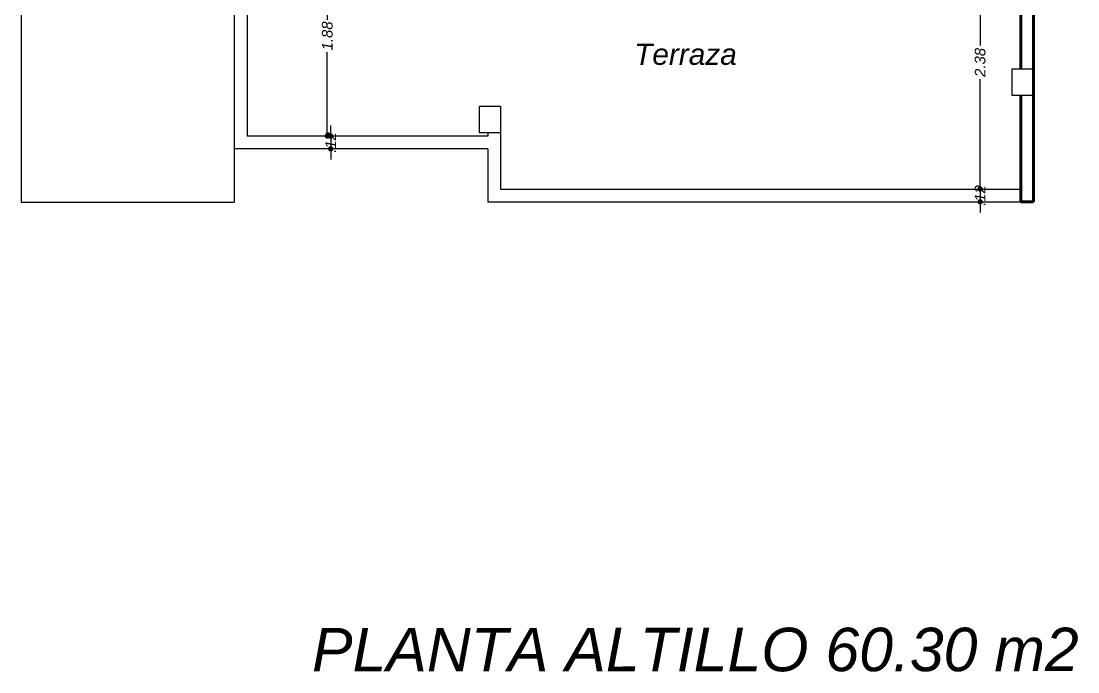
# Model space of a CAD drawing. Header units: metres. Extents: x 539 to 782, y 164 to 633.
# Drawn here: x 731.24 to 741.16, y 352.66 to 358.77 of the extents above; entities that cross this region are included whole.
import ezdxf

# ---------------------------------------------------------------- set-up
doc = ezdxf.new("R2010")
doc.units = ezdxf.units.M
doc.header["$PDMODE"] = 35
doc.linetypes.add('DASHDOTX2', pattern=[50.8, 25.4, -12.7, 0, -12.7])
for name, color, linetype in [('COLUMNAS', 6, 'Continuous'), ('lincorte', 116, 'Continuous'), ('PISOS', 251, 'Continuous'), ('TEXTO', 134, 'Continuous')]:
    doc.layers.add(name, color=color, linetype=linetype)
for name, color, linetype, lineweight in [('cota', 1, 'Continuous', 15), ('MURO', 4, 'Continuous', 60), ('ventanas', 2, 'Continuous', 25)]:
    doc.layers.add(name, color=color, linetype=linetype, lineweight=lineweight)
doc.styles.add('ARIAL', font='ariali.ttf')
doc.styles.add('STYLE1', font='ariali.ttf')
doc.dimstyles.new('C_50', dxfattribs={"dimscale": 0.5, "dimtxt": 0.2, "dimasz": 0.1, "dimexe": 0.1, "dimexo": 0.1, "dimgap": 0.05, "dimtad": 0, "dimzin": 4, "dimdsep": 46, "dimtxsty": 'ARIAL', "dimblk": 'DOT', "dimcen": 0.09, "dimse1": 1, "dimse2": 1, "dimclrd": 1, "dimclre": 1, "dimclrt": 2, "dimadec": 0, "dimazin": 0, "dimtfac": 1, "dimtix": 1, "dimtmove": 2, "dimatfit": 3, "dimfxl": 1, "dimtolj": 1, "dimtzin": 0, "dimarcsym": 0})

# ---------------------------------------------------------------- blocks, each defined once
blk = doc.blocks.new('_Dot')
at = {"color": 0, "linetype": 'ByBlock', "lineweight": -2}
blk.add_line((-0.5, 0), (-1, 0), dxfattribs=at)
at = {"color": 0, "linetype": 'ByBlock', "const_width": 0.5}
blk.add_lwpolyline([(-0.25, 0, 1), (0.25, 0, 1)], format="xyb", close=True, dxfattribs=at)
blk = doc.blocks.new('*D169')
at = {"layer": 'Defpoints', "color": 0, "transparency": 16777216}
for p in [(736.242, 359.574), (740.742, 359.2922), (740.742, 357.0762)]:
    blk.add_point(p, dxfattribs=at)
at = {"layer": 'ventanas', "color": 1, "lineweight": -2, "transparency": 16777216}
for p, q in [((736.292, 359.2922), (738.3336, 359.2922)), ((740.692, 359.2922), (738.6504, 359.2922))]:
    blk.add_line(p, q, dxfattribs=at)
at = {"layer": 'ventanas', "color": 1, "lineweight": -2, "transparency": 16777216, "xscale": 0.05, "yscale": 0.05, "zscale": 0.05, "rotation": 180}
blk.add_blockref('_Dot', (736.242, 359.2922), dxfattribs=at)
at = {"layer": 'ventanas', "color": 1, "lineweight": -2, "transparency": 16777216, "xscale": 0.05, "yscale": 0.05, "zscale": 0.05}
blk.add_blockref('_Dot', (740.742, 359.2922), dxfattribs=at)
at = {"layer": 'ventanas', "color": 2, "transparency": 16777216, "insert": (738.492, 359.2922), "char_height": 0.1, "attachment_point": 5, "style": 'ARIAL'}
blk.add_mtext('\\A1;4.50', dxfattribs=at)
blk = doc.blocks.new('*D180')
at = {"layer": 'cota', "color": 1, "lineweight": -2, "transparency": 16777216}
for p, q in [((734.1149, 359.524), (734.1149, 358.7852)), ((734.1149, 357.744), (734.1149, 358.4828))]:
    blk.add_line(p, q, dxfattribs=at)
at = {"layer": 'Defpoints', "color": 0, "transparency": 16777216}
for p in [(733.362, 359.574), (733.362, 357.694), (734.1149, 357.694)]:
    blk.add_point(p, dxfattribs=at)
at = {"layer": 'cota', "color": 1, "lineweight": -2, "transparency": 16777216, "xscale": 0.05, "yscale": 0.05, "zscale": 0.05}
for p, rotation in [((734.1149, 359.574), 90), ((734.1149, 357.694), 270)]:
    blk.add_blockref('_Dot', p, dxfattribs=dict(at, rotation=rotation))
at = {"layer": 'cota', "color": 2, "transparency": 16777216, "insert": (734.1149, 358.634), "char_height": 0.1, "attachment_point": 5, "rotation": 90, "style": 'ARIAL'}
blk.add_mtext('\\A1;1.88', dxfattribs=at)
blk = doc.blocks.new('*D181')
at = {"layer": 'Defpoints', "color": 0, "transparency": 16777216}
for p in [(733.362, 357.694), (734.1469, 357.574), (734.1929, 357.574)]:
    blk.add_point(p, dxfattribs=at)
at = {"layer": 'MURO', "color": 1, "lineweight": -2, "transparency": 16777216}
for p, q in [((734.1469, 357.744), (734.1469, 357.794)), ((734.1469, 357.694), (734.1469, 357.574)), ((734.1469, 357.524), (734.1469, 357.474))]:
    blk.add_line(p, q, dxfattribs=at)
at = {"layer": 'MURO', "color": 1, "lineweight": -2, "transparency": 16777216, "xscale": 0.05, "yscale": 0.05, "zscale": 0.05}
for p, rotation in [((734.1469, 357.694), 270), ((734.1469, 357.574), 90)]:
    blk.add_blockref('_Dot', p, dxfattribs=dict(at, rotation=rotation))
at = {"layer": 'MURO', "color": 2, "transparency": 16777216, "insert": (734.1469, 357.634), "char_height": 0.1, "attachment_point": 5, "rotation": 90, "style": 'ARIAL'}
blk.add_mtext('\\A1;.12', dxfattribs=at)
blk = doc.blocks.new('*D348')
at = {"layer": 'cota', "color": 1, "lineweight": -2, "transparency": 16777216}
for p, q in [((740.2416, 359.524), (740.2416, 358.5426)), ((740.2416, 357.2462), (740.2416, 358.2277))]:
    blk.add_line(p, q, dxfattribs=at)
at = {"layer": 'Defpoints', "color": 0, "transparency": 16777216}
for p in [(740.2416, 359.574), (740.2416, 357.1962), (740.2416, 357.1962)]:
    blk.add_point(p, dxfattribs=at)
at = {"layer": 'cota', "color": 1, "lineweight": -2, "transparency": 16777216, "xscale": 0.05, "yscale": 0.05, "zscale": 0.05}
for p, rotation in [((740.2416, 359.574), 90), ((740.2416, 357.1962), 270)]:
    blk.add_blockref('_Dot', p, dxfattribs=dict(at, rotation=rotation))
at = {"layer": 'cota', "color": 2, "transparency": 16777216, "insert": (740.2416, 358.3851), "char_height": 0.1, "attachment_point": 5, "rotation": 90, "style": 'ARIAL'}
blk.add_mtext('\\A1;2.38', dxfattribs=at)
blk = doc.blocks.new('*D349')
at = {"layer": 'cota', "color": 1, "lineweight": -2, "transparency": 16777216}
for p, q in [((740.2416, 357.2462), (740.2416, 357.2962)), ((740.2416, 357.1962), (740.2416, 357.0762)), ((740.2416, 357.0262), (740.2416, 356.9762))]:
    blk.add_line(p, q, dxfattribs=at)
at = {"layer": 'Defpoints', "color": 0, "transparency": 16777216}
for p in [(740.2416, 357.1962), (740.2416, 357.0762), (740.2416, 357.0762)]:
    blk.add_point(p, dxfattribs=at)
at = {"layer": 'cota', "color": 1, "lineweight": -2, "transparency": 16777216, "xscale": 0.05, "yscale": 0.05, "zscale": 0.05}
for p, rotation in [((740.2416, 357.1962), 270), ((740.2416, 357.0762), 90)]:
    blk.add_blockref('_Dot', p, dxfattribs=dict(at, rotation=rotation))
at = {"layer": 'cota', "color": 2, "transparency": 16777216, "insert": (740.2416, 357.1362), "char_height": 0.1, "attachment_point": 5, "rotation": 90, "style": 'ARIAL'}
blk.add_mtext('\\A1;.12', dxfattribs=at)

msp = doc.modelspace()

# ---------------------------------------------------------------- linework, layer by layer
at = {"layer": 'COLUMNAS'}
for points in [[(740.542, 358.324), (740.742, 358.324), (740.742, 358.074), (740.542, 358.074), (740.542, 358.324)], [(735.542, 357.974), (735.742, 357.974), (735.742, 357.724), (735.542, 357.724), (735.542, 357.974)]]:
    msp.add_lwpolyline(points, dxfattribs=at)
at = {"layer": 'MURO'}
for p, q in [((740.742, 362.074), (740.742, 357.0762)), ((740.622, 359.574), (740.622, 358.324)), ((740.622, 358.074), (740.622, 357.0762)), ((740.622, 357.0762), (740.742, 357.0762))]:
    msp.add_line(p, q, dxfattribs=at)
at = {"layer": 'PISOS'}
for p, q in [((731.242, 362.574), (731.242, 357.074)), ((733.242, 359.574), (733.242, 357.574)), ((733.362, 359.574), (733.362, 357.694)), ((735.622, 357.694), (733.362, 357.694)), ((735.622, 357.724), (735.622, 357.694)), ((735.742, 357.724), (735.742, 357.1962)), ((735.622, 357.574), (733.242, 357.574)), ((733.242, 357.574), (733.242, 357.074)), ((735.622, 357.574), (735.622, 357.0762)), ((735.742, 357.1962), (740.622, 357.1962)), ((731.242, 357.074), (733.242, 357.074)), ((735.622, 357.0762), (740.622, 357.0762))]:
    msp.add_line(p, q, dxfattribs=at)

# ---------------------------------------------------------------- texts
at = {"layer": 'lincorte', "color": 0, "linetype": 'DASHDOTX2', "lineweight": 50, "ltscale": 0.2, "style": 'STYLE1'}
msp.add_text('PLANTA ALTILLO 60.30 m2', height=0.408283, rotation=0.0209, dxfattribs=at).set_placement((733.9715, 352.6671))
at = {"layer": 'TEXTO', "style": 'STYLE1'}
msp.add_text('Terraza', height=0.2, rotation=360, dxfattribs=at).set_placement((736.9951, 358.362))

# ---------------------------------------------------------------- dimensions: what is measured, and where the dimension line sits
at = {"layer": 'cota'}
for base, p1, p2, picture, middle in [((734.1149, 357.694), (733.362, 359.574), (733.362, 357.694), '*D180', (734.1149, 358.634)), ((740.2416, 357.1962), (740.2416, 359.574), (740.2416, 357.1962), '*D348', (740.2416, 358.3851)), ((740.2416, 357.0762), (740.2416, 357.1962), (740.2416, 357.0762), '*D349', (740.2416, 357.1362))]:
    dim = msp.add_linear_dim(base=base, p1=p1, p2=p2, angle=90, dimstyle='C_50', dxfattribs=at)
    dim.commit()
    dim.dimension.update_dxf_attribs({"geometry": picture, "text_midpoint": middle})
at = {"layer": 'MURO'}
dim = msp.add_linear_dim(base=(734.1469, 357.574), p1=(733.362, 357.694), p2=(734.1929, 357.574), angle=90, dimstyle='C_50', dxfattribs=at)
dim.commit()
dim.dimension.update_dxf_attribs({"geometry": '*D181', "text_midpoint": (734.1469, 357.634)})
at = {"layer": 'ventanas'}
dim = msp.add_linear_dim(base=(740.742, 359.2922), p1=(736.242, 359.574), p2=(740.742, 357.0762), dimstyle='C_50', dxfattribs=at)
dim.commit()
dim.dimension.update_dxf_attribs({"geometry": '*D169', "text_midpoint": (738.492, 359.2922)})

doc.saveas('drawing.dxf')
